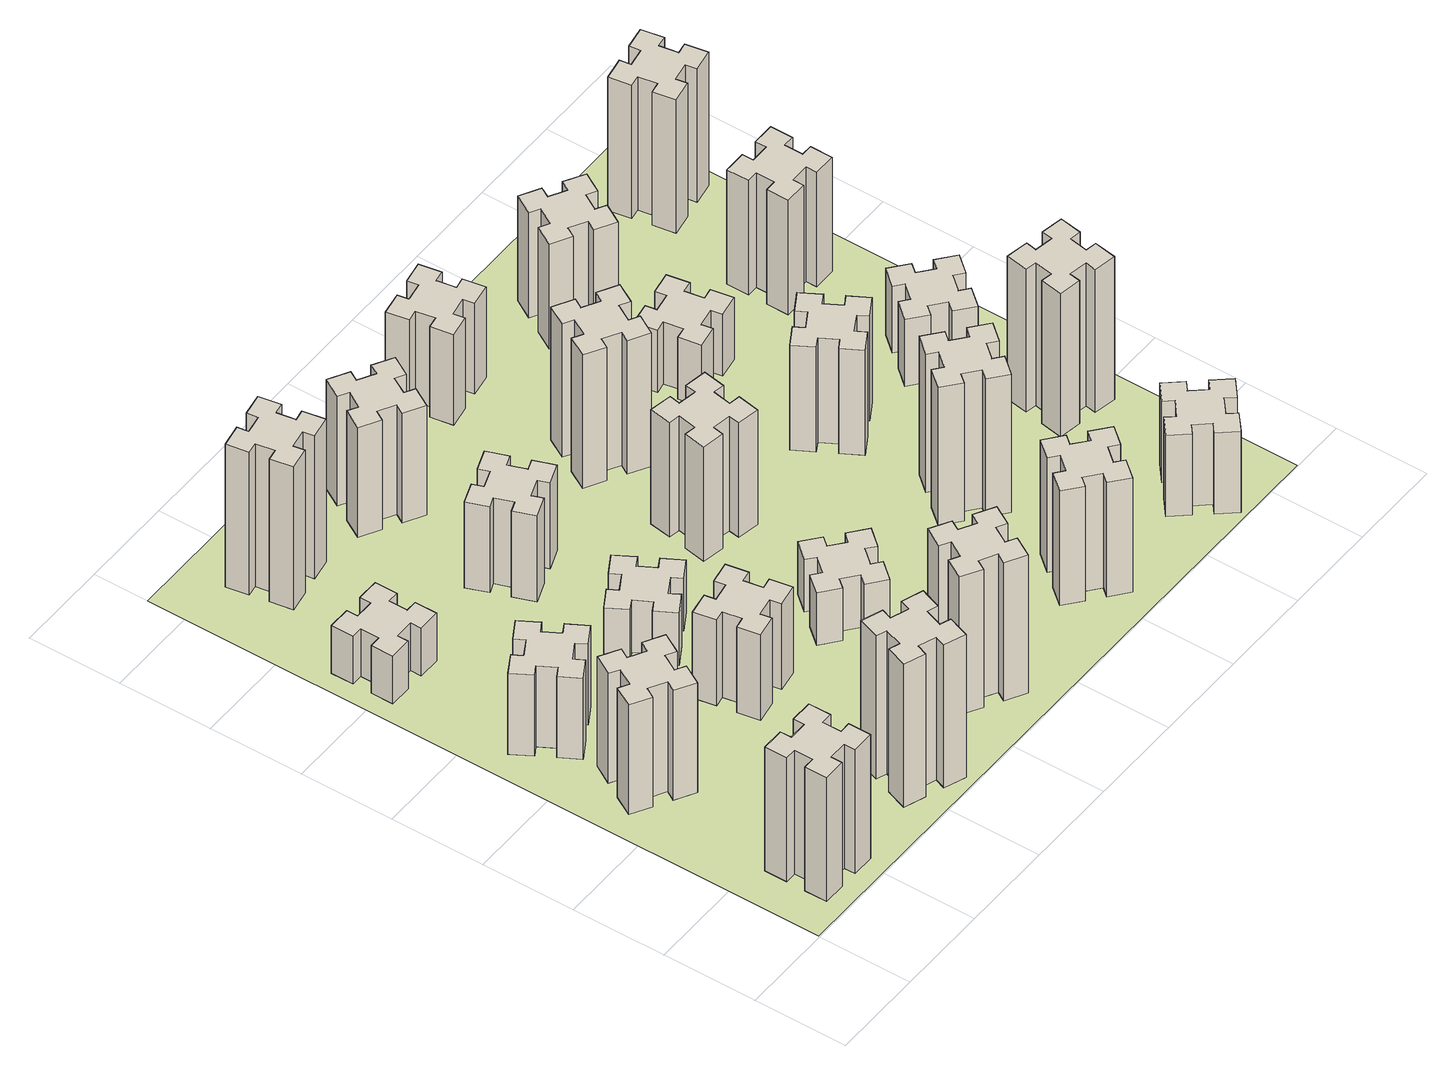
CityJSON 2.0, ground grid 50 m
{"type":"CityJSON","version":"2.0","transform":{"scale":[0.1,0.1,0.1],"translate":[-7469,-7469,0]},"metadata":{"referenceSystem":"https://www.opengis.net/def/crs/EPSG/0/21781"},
"CityObjects":{
"building1":{"type":"Building","attributes":{"class":"1000","function":"1000","usage":"1000","yearOfConstruction":2016,"roofType":"1000","measuredHeight":78,"storeysAboveGround":30,"storeysBelowGround":0},"geometry":[{"type":"Solid","lod":"1","boundaries":[[[[0,1,2,3,4,5,6,7,8,9,10,11,12,13,14,15,16,17,18,19]],[[17,16,20,21]],[[16,15,22,20]],[[15,14,23,22]],[[14,13,24,23]],[[13,12,25,24]],[[12,11,26,25]],[[11,10,27,26]],[[10,9,28,27]],[[9,8,29,28]],[[8,7,30,29]],[[7,6,31,30]],[[6,5,32,31]],[[5,4,33,32]],[[4,3,34,33]],[[3,2,35,34]],[[2,1,36,35]],[[1,0,37,36]],[[0,19,38,37]],[[19,18,39,38]],[[18,17,21,39]],[[24,25,26,27,28,29,30,31,32,33,34,35,36,37,38,39,21,20,22,23]]]]}]},
"building2":{"type":"Building","attributes":{"class":"1000","function":"1000","usage":"1000","yearOfConstruction":2016,"roofType":"1000","measuredHeight":69,"storeysAboveGround":30,"storeysBelowGround":0},"geometry":[{"type":"Solid","lod":"1","boundaries":[[[[40,41,42,43,44,45,46,47,48,49,50,51,52,53,54,55,56,57,58,59]],[[57,56,60,61]],[[56,55,62,60]],[[55,54,63,62]],[[54,53,64,63]],[[53,52,65,64]],[[52,51,66,65]],[[51,50,67,66]],[[50,49,68,67]],[[49,48,69,68]],[[48,47,70,69]],[[47,46,71,70]],[[46,45,72,71]],[[45,44,73,72]],[[44,43,74,73]],[[43,42,75,74]],[[42,41,76,75]],[[41,40,77,76]],[[40,59,78,77]],[[59,58,79,78]],[[58,57,61,79]],[[64,65,66,67,68,69,70,71,72,73,74,75,76,77,78,79,61,60,62,63]]]]}]},
"building3":{"type":"Building","attributes":{"class":"1000","function":"1000","usage":"1000","yearOfConstruction":2016,"roofType":"1000","measuredHeight":51,"storeysAboveGround":30,"storeysBelowGround":0},"geometry":[{"type":"Solid","lod":"1","boundaries":[[[[80,81,82,83,84,85,86,87,88,89,90,91,92,93,94,95,96,97,98,99]],[[97,96,100,101]],[[96,95,102,100]],[[95,94,103,102]],[[94,93,104,103]],[[93,92,105,104]],[[92,91,106,105]],[[91,90,107,106]],[[90,89,108,107]],[[89,88,109,108]],[[88,87,110,109]],[[87,86,111,110]],[[86,85,112,111]],[[85,84,113,112]],[[84,83,114,113]],[[83,82,115,114]],[[82,81,116,115]],[[81,80,117,116]],[[80,99,118,117]],[[99,98,119,118]],[[98,97,101,119]],[[104,105,106,107,108,109,110,111,112,113,114,115,116,117,118,119,101,100,102,103]]]]}]},
"building4":{"type":"Building","attributes":{"class":"1000","function":"1000","usage":"1000","yearOfConstruction":2016,"roofType":"1000","measuredHeight":30,"storeysAboveGround":30,"storeysBelowGround":0},"geometry":[{"type":"Solid","lod":"1","boundaries":[[[[120,121,122,123,124,125,126,127,128,129,130,131,132,133,134,135,136,137,138,139]],[[137,136,140,141]],[[136,135,142,140]],[[135,134,143,142]],[[134,133,144,143]],[[133,132,145,144]],[[132,131,146,145]],[[131,130,147,146]],[[130,129,148,147]],[[129,128,149,148]],[[128,127,150,149]],[[127,126,151,150]],[[126,125,152,151]],[[125,124,153,152]],[[124,123,154,153]],[[123,122,155,154]],[[122,121,156,155]],[[121,120,157,156]],[[120,139,158,157]],[[139,138,159,158]],[[138,137,141,159]],[[144,145,146,147,148,149,150,151,152,153,154,155,156,157,158,159,141,140,142,143]]]]}]},
"building5":{"type":"Building","attributes":{"class":"1000","function":"1000","usage":"1000","yearOfConstruction":2016,"roofType":"1000","measuredHeight":90,"storeysAboveGround":30,"storeysBelowGround":0},"geometry":[{"type":"Solid","lod":"1","boundaries":[[[[160,161,162,163,164,165,166,167,168,169,170,171,172,173,174,175,176,177,178,179]],[[177,176,180,181]],[[176,175,182,180]],[[175,174,183,182]],[[174,173,184,183]],[[173,172,185,184]],[[172,171,186,185]],[[171,170,187,186]],[[170,169,188,187]],[[169,168,189,188]],[[168,167,190,189]],[[167,166,191,190]],[[166,165,192,191]],[[165,164,193,192]],[[164,163,194,193]],[[163,162,195,194]],[[162,161,196,195]],[[161,160,197,196]],[[160,179,198,197]],[[179,178,199,198]],[[178,177,181,199]],[[184,185,186,187,188,189,190,191,192,193,194,195,196,197,198,199,181,180,182,183]]]]}]},
"building6":{"type":"Building","attributes":{"class":"1000","function":"1000","usage":"1000","yearOfConstruction":2016,"roofType":"1000","measuredHeight":90,"storeysAboveGround":30,"storeysBelowGround":0},"geometry":[{"type":"Solid","lod":"1","boundaries":[[[[200,201,202,203,204,205,206,207,208,209,210,211,212,213,214,215,216,217,218,219]],[[217,216,220,221]],[[216,215,222,220]],[[215,214,223,222]],[[214,213,224,223]],[[213,212,225,224]],[[212,211,226,225]],[[211,210,227,226]],[[210,209,228,227]],[[209,208,229,228]],[[208,207,230,229]],[[207,206,231,230]],[[206,205,232,231]],[[205,204,233,232]],[[204,203,234,233]],[[203,202,235,234]],[[202,201,236,235]],[[201,200,237,236]],[[200,219,238,237]],[[219,218,239,238]],[[218,217,221,239]],[[224,225,226,227,228,229,230,231,232,233,234,235,236,237,238,239,221,220,222,223]]]]}]},
"building7":{"type":"Building","attributes":{"class":"1000","function":"1000","usage":"1000","yearOfConstruction":2016,"roofType":"1000","measuredHeight":54,"storeysAboveGround":30,"storeysBelowGround":0},"geometry":[{"type":"Solid","lod":"1","boundaries":[[[[240,241,242,243,244,245,246,247,248,249,250,251,252,253,254,255,256,257,258,259]],[[257,256,260,261]],[[256,255,262,260]],[[255,254,263,262]],[[254,253,264,263]],[[253,252,265,264]],[[252,251,266,265]],[[251,250,267,266]],[[250,249,268,267]],[[249,248,269,268]],[[248,247,270,269]],[[247,246,271,270]],[[246,245,272,271]],[[245,244,273,272]],[[244,243,274,273]],[[243,242,275,274]],[[242,241,276,275]],[[241,240,277,276]],[[240,259,278,277]],[[259,258,279,278]],[[258,257,261,279]],[[264,265,266,267,268,269,270,271,272,273,274,275,276,277,278,279,261,260,262,263]]]]}]},
"building8":{"type":"Building","attributes":{"class":"1000","function":"1000","usage":"1000","yearOfConstruction":2016,"roofType":"1000","measuredHeight":33,"storeysAboveGround":30,"storeysBelowGround":0},"geometry":[{"type":"Solid","lod":"1","boundaries":[[[[280,281,282,283,284,285,286,287,288,289,290,291,292,293,294,295,296,297,298,299]],[[297,296,300,301]],[[296,295,302,300]],[[295,294,303,302]],[[294,293,304,303]],[[293,292,305,304]],[[292,291,306,305]],[[291,290,307,306]],[[290,289,308,307]],[[289,288,309,308]],[[288,287,310,309]],[[287,286,311,310]],[[286,285,312,311]],[[285,284,313,312]],[[284,283,314,313]],[[283,282,315,314]],[[282,281,316,315]],[[281,280,317,316]],[[280,299,318,317]],[[299,298,319,318]],[[298,297,301,319]],[[304,305,306,307,308,309,310,311,312,313,314,315,316,317,318,319,301,300,302,303]]]]}]},
"building9":{"type":"Building","attributes":{"class":"1000","function":"1000","usage":"1000","yearOfConstruction":2016,"roofType":"1000","measuredHeight":54,"storeysAboveGround":30,"storeysBelowGround":0},"geometry":[{"type":"Solid","lod":"1","boundaries":[[[[320,321,322,323,324,325,326,327,328,329,330,331,332,333,334,335,336,337,338,339]],[[337,336,340,341]],[[336,335,342,340]],[[335,334,343,342]],[[334,333,344,343]],[[333,332,345,344]],[[332,331,346,345]],[[331,330,347,346]],[[330,329,348,347]],[[329,328,349,348]],[[328,327,350,349]],[[327,326,351,350]],[[326,325,352,351]],[[325,324,353,352]],[[324,323,354,353]],[[323,322,355,354]],[[322,321,356,355]],[[321,320,357,356]],[[320,339,358,357]],[[339,338,359,358]],[[338,337,341,359]],[[344,345,346,347,348,349,350,351,352,353,354,355,356,357,358,359,341,340,342,343]]]]}]},
"building10":{"type":"Building","attributes":{"class":"1000","function":"1000","usage":"1000","yearOfConstruction":2016,"roofType":"1000","measuredHeight":87,"storeysAboveGround":30,"storeysBelowGround":0},"geometry":[{"type":"Solid","lod":"1","boundaries":[[[[360,361,362,363,364,365,366,367,368,369,370,371,372,373,374,375,376,377,378,379]],[[377,376,380,381]],[[376,375,382,380]],[[375,374,383,382]],[[374,373,384,383]],[[373,372,385,384]],[[372,371,386,385]],[[371,370,387,386]],[[370,369,388,387]],[[369,368,389,388]],[[368,367,390,389]],[[367,366,391,390]],[[366,365,392,391]],[[365,364,393,392]],[[364,363,394,393]],[[363,362,395,394]],[[362,361,396,395]],[[361,360,397,396]],[[360,379,398,397]],[[379,378,399,398]],[[378,377,381,399]],[[384,385,386,387,388,389,390,391,392,393,394,395,396,397,398,399,381,380,382,383]]]]}]},
"building11":{"type":"Building","attributes":{"class":"1000","function":"1000","usage":"1000","yearOfConstruction":2016,"roofType":"1000","measuredHeight":69,"storeysAboveGround":30,"storeysBelowGround":0},"geometry":[{"type":"Solid","lod":"1","boundaries":[[[[400,401,402,403,404,405,406,407,408,409,410,411,412,413,414,415,416,417,418,419]],[[417,416,420,421]],[[416,415,422,420]],[[415,414,423,422]],[[414,413,424,423]],[[413,412,425,424]],[[412,411,426,425]],[[411,410,427,426]],[[410,409,428,427]],[[409,408,429,428]],[[408,407,430,429]],[[407,406,431,430]],[[406,405,432,431]],[[405,404,433,432]],[[404,403,434,433]],[[403,402,435,434]],[[402,401,436,435]],[[401,400,437,436]],[[400,419,438,437]],[[419,418,439,438]],[[418,417,421,439]],[[424,425,426,427,428,429,430,431,432,433,434,435,436,437,438,439,421,420,422,423]]]]}]},
"building12":{"type":"Building","attributes":{"class":"1000","function":"1000","usage":"1000","yearOfConstruction":2016,"roofType":"1000","measuredHeight":33,"storeysAboveGround":30,"storeysBelowGround":0},"geometry":[{"type":"Solid","lod":"1","boundaries":[[[[440,441,442,443,444,445,446,447,448,449,450,451,452,453,454,455,456,457,458,459]],[[457,456,460,461]],[[456,455,462,460]],[[455,454,463,462]],[[454,453,464,463]],[[453,452,465,464]],[[452,451,466,465]],[[451,450,467,466]],[[450,449,468,467]],[[449,448,469,468]],[[448,447,470,469]],[[447,446,471,470]],[[446,445,472,471]],[[445,444,473,472]],[[444,443,474,473]],[[443,442,475,474]],[[442,441,476,475]],[[441,440,477,476]],[[440,459,478,477]],[[459,458,479,478]],[[458,457,461,479]],[[464,465,466,467,468,469,470,471,472,473,474,475,476,477,478,479,461,460,462,463]]]]}]},
"building13":{"type":"Building","attributes":{"class":"1000","function":"1000","usage":"1000","yearOfConstruction":2016,"roofType":"1000","measuredHeight":72,"storeysAboveGround":30,"storeysBelowGround":0},"geometry":[{"type":"Solid","lod":"1","boundaries":[[[[480,481,482,483,484,485,486,487,488,489,490,491,492,493,494,495,496,497,498,499]],[[497,496,500,501]],[[496,495,502,500]],[[495,494,503,502]],[[494,493,504,503]],[[493,492,505,504]],[[492,491,506,505]],[[491,490,507,506]],[[490,489,508,507]],[[489,488,509,508]],[[488,487,510,509]],[[487,486,511,510]],[[486,485,512,511]],[[485,484,513,512]],[[484,483,514,513]],[[483,482,515,514]],[[482,481,516,515]],[[481,480,517,516]],[[480,499,518,517]],[[499,498,519,518]],[[498,497,501,519]],[[504,505,506,507,508,509,510,511,512,513,514,515,516,517,518,519,501,500,502,503]]]]}]},
"building14":{"type":"Building","attributes":{"class":"1000","function":"1000","usage":"1000","yearOfConstruction":2016,"roofType":"1000","measuredHeight":72,"storeysAboveGround":30,"storeysBelowGround":0},"geometry":[{"type":"Solid","lod":"1","boundaries":[[[[520,521,522,523,524,525,526,527,528,529,530,531,532,533,534,535,536,537,538,539]],[[537,536,540,541]],[[536,535,542,540]],[[535,534,543,542]],[[534,533,544,543]],[[533,532,545,544]],[[532,531,546,545]],[[531,530,547,546]],[[530,529,548,547]],[[529,528,549,548]],[[528,527,550,549]],[[527,526,551,550]],[[526,525,552,551]],[[525,524,553,552]],[[524,523,554,553]],[[523,522,555,554]],[[522,521,556,555]],[[521,520,557,556]],[[520,539,558,557]],[[539,538,559,558]],[[538,537,541,559]],[[544,545,546,547,548,549,550,551,552,553,554,555,556,557,558,559,541,540,542,543]]]]}]},
"building15":{"type":"Building","attributes":{"class":"1000","function":"1000","usage":"1000","yearOfConstruction":2016,"roofType":"1000","measuredHeight":84,"storeysAboveGround":30,"storeysBelowGround":0},"geometry":[{"type":"Solid","lod":"1","boundaries":[[[[560,561,562,563,564,565,566,567,568,569,570,571,572,573,574,575,576,577,578,579]],[[577,576,580,581]],[[576,575,582,580]],[[575,574,583,582]],[[574,573,584,583]],[[573,572,585,584]],[[572,571,586,585]],[[571,570,587,586]],[[570,569,588,587]],[[569,568,589,588]],[[568,567,590,589]],[[567,566,591,590]],[[566,565,592,591]],[[565,564,593,592]],[[564,563,594,593]],[[563,562,595,594]],[[562,561,596,595]],[[561,560,597,596]],[[560,579,598,597]],[[579,578,599,598]],[[578,577,581,599]],[[584,585,586,587,588,589,590,591,592,593,594,595,596,597,598,599,581,580,582,583]]]]}]},
"building16":{"type":"Building","attributes":{"class":"1000","function":"1000","usage":"1000","yearOfConstruction":2016,"roofType":"1000","measuredHeight":57,"storeysAboveGround":30,"storeysBelowGround":0},"geometry":[{"type":"Solid","lod":"1","boundaries":[[[[600,601,602,603,604,605,606,607,608,609,610,611,612,613,614,615,616,617,618,619]],[[617,616,620,621]],[[616,615,622,620]],[[615,614,623,622]],[[614,613,624,623]],[[613,612,625,624]],[[612,611,626,625]],[[611,610,627,626]],[[610,609,628,627]],[[609,608,629,628]],[[608,607,630,629]],[[607,606,631,630]],[[606,605,632,631]],[[605,604,633,632]],[[604,603,634,633]],[[603,602,635,634]],[[602,601,636,635]],[[601,600,637,636]],[[600,619,638,637]],[[619,618,639,638]],[[618,617,621,639]],[[624,625,626,627,628,629,630,631,632,633,634,635,636,637,638,639,621,620,622,623]]]]}]},
"building17":{"type":"Building","attributes":{"class":"1000","function":"1000","usage":"1000","yearOfConstruction":2016,"roofType":"1000","measuredHeight":87,"storeysAboveGround":30,"storeysBelowGround":0},"geometry":[{"type":"Solid","lod":"1","boundaries":[[[[640,641,642,643,644,645,646,647,648,649,650,651,652,653,654,655,656,657,658,659]],[[657,656,660,661]],[[656,655,662,660]],[[655,654,663,662]],[[654,653,664,663]],[[653,652,665,664]],[[652,651,666,665]],[[651,650,667,666]],[[650,649,668,667]],[[649,648,669,668]],[[648,647,670,669]],[[647,646,671,670]],[[646,645,672,671]],[[645,644,673,672]],[[644,643,674,673]],[[643,642,675,674]],[[642,641,676,675]],[[641,640,677,676]],[[640,659,678,677]],[[659,658,679,678]],[[658,657,661,679]],[[664,665,666,667,668,669,670,671,672,673,674,675,676,677,678,679,661,660,662,663]]]]}]},
"building18":{"type":"Building","attributes":{"class":"1000","function":"1000","usage":"1000","yearOfConstruction":2016,"roofType":"1000","measuredHeight":66,"storeysAboveGround":30,"storeysBelowGround":0},"geometry":[{"type":"Solid","lod":"1","boundaries":[[[[680,681,682,683,684,685,686,687,688,689,690,691,692,693,694,695,696,697,698,699]],[[697,696,700,701]],[[696,695,702,700]],[[695,694,703,702]],[[694,693,704,703]],[[693,692,705,704]],[[692,691,706,705]],[[691,690,707,706]],[[690,689,708,707]],[[689,688,709,708]],[[688,687,710,709]],[[687,686,711,710]],[[686,685,712,711]],[[685,684,713,712]],[[684,683,714,713]],[[683,682,715,714]],[[682,681,716,715]],[[681,680,717,716]],[[680,699,718,717]],[[699,698,719,718]],[[698,697,701,719]],[[704,705,706,707,708,709,710,711,712,713,714,715,716,717,718,719,701,700,702,703]]]]}]},
"building19":{"type":"Building","attributes":{"class":"1000","function":"1000","usage":"1000","yearOfConstruction":2016,"roofType":"1000","measuredHeight":39,"storeysAboveGround":30,"storeysBelowGround":0},"geometry":[{"type":"Solid","lod":"1","boundaries":[[[[720,721,722,723,724,725,726,727,728,729,730,731,732,733,734,735,736,737,738,739]],[[737,736,740,741]],[[736,735,742,740]],[[735,734,743,742]],[[734,733,744,743]],[[733,732,745,744]],[[732,731,746,745]],[[731,730,747,746]],[[730,729,748,747]],[[729,728,749,748]],[[728,727,750,749]],[[727,726,751,750]],[[726,725,752,751]],[[725,724,753,752]],[[724,723,754,753]],[[723,722,755,754]],[[722,721,756,755]],[[721,720,757,756]],[[720,739,758,757]],[[739,738,759,758]],[[738,737,741,759]],[[744,745,746,747,748,749,750,751,752,753,754,755,756,757,758,759,741,740,742,743]]]]}]},
"building20":{"type":"Building","attributes":{"class":"1000","function":"1000","usage":"1000","yearOfConstruction":2016,"roofType":"1000","measuredHeight":51,"storeysAboveGround":30,"storeysBelowGround":0},"geometry":[{"type":"Solid","lod":"1","boundaries":[[[[760,761,762,763,764,765,766,767,768,769,770,771,772,773,774,775,776,777,778,779]],[[777,776,780,781]],[[776,775,782,780]],[[775,774,783,782]],[[774,773,784,783]],[[773,772,785,784]],[[772,771,786,785]],[[771,770,787,786]],[[770,769,788,787]],[[769,768,789,788]],[[768,767,790,789]],[[767,766,791,790]],[[766,765,792,791]],[[765,764,793,792]],[[764,763,794,793]],[[763,762,795,794]],[[762,761,796,795]],[[761,760,797,796]],[[760,779,798,797]],[[779,778,799,798]],[[778,777,781,799]],[[784,785,786,787,788,789,790,791,792,793,794,795,796,797,798,799,781,780,782,783]]]]}]},
"building21":{"type":"Building","attributes":{"class":"1000","function":"1000","usage":"1000","yearOfConstruction":2016,"roofType":"1000","measuredHeight":66,"storeysAboveGround":30,"storeysBelowGround":0},"geometry":[{"type":"Solid","lod":"1","boundaries":[[[[800,801,802,803,804,805,806,807,808,809,810,811,812,813,814,815,816,817,818,819]],[[817,816,820,821]],[[816,815,822,820]],[[815,814,823,822]],[[814,813,824,823]],[[813,812,825,824]],[[812,811,826,825]],[[811,810,827,826]],[[810,809,828,827]],[[809,808,829,828]],[[808,807,830,829]],[[807,806,831,830]],[[806,805,832,831]],[[805,804,833,832]],[[804,803,834,833]],[[803,802,835,834]],[[802,801,836,835]],[[801,800,837,836]],[[800,819,838,837]],[[819,818,839,838]],[[818,817,821,839]],[[824,825,826,827,828,829,830,831,832,833,834,835,836,837,838,839,821,820,822,823]]]]}]},
"building22":{"type":"Building","attributes":{"class":"1000","function":"1000","usage":"1000","yearOfConstruction":2016,"roofType":"1000","measuredHeight":90,"storeysAboveGround":30,"storeysBelowGround":0},"geometry":[{"type":"Solid","lod":"1","boundaries":[[[[840,841,842,843,844,845,846,847,848,849,850,851,852,853,854,855,856,857,858,859]],[[857,856,860,861]],[[856,855,862,860]],[[855,854,863,862]],[[854,853,864,863]],[[853,852,865,864]],[[852,851,866,865]],[[851,850,867,866]],[[850,849,868,867]],[[849,848,869,868]],[[848,847,870,869]],[[847,846,871,870]],[[846,845,872,871]],[[845,844,873,872]],[[844,843,874,873]],[[843,842,875,874]],[[842,841,876,875]],[[841,840,877,876]],[[840,859,878,877]],[[859,858,879,878]],[[858,857,861,879]],[[864,865,866,867,868,869,870,871,872,873,874,875,876,877,878,879,861,860,862,863]]]]}]},
"building23":{"type":"Building","attributes":{"class":"1000","function":"1000","usage":"1000","yearOfConstruction":2016,"roofType":"1000","measuredHeight":42,"storeysAboveGround":30,"storeysBelowGround":0},"geometry":[{"type":"Solid","lod":"1","boundaries":[[[[880,881,882,883,884,885,886,887,888,889,890,891,892,893,894,895,896,897,898,899]],[[897,896,900,901]],[[896,895,902,900]],[[895,894,903,902]],[[894,893,904,903]],[[893,892,905,904]],[[892,891,906,905]],[[891,890,907,906]],[[890,889,908,907]],[[889,888,909,908]],[[888,887,910,909]],[[887,886,911,910]],[[886,885,912,911]],[[885,884,913,912]],[[884,883,914,913]],[[883,882,915,914]],[[882,881,916,915]],[[881,880,917,916]],[[880,899,918,917]],[[899,898,919,918]],[[898,897,901,919]],[[904,905,906,907,908,909,910,911,912,913,914,915,916,917,918,919,901,900,902,903]]]]}]},
"building24":{"type":"Building","attributes":{"class":"1000","function":"1000","usage":"1000","yearOfConstruction":2016,"roofType":"1000","measuredHeight":72,"storeysAboveGround":30,"storeysBelowGround":0},"geometry":[{"type":"Solid","lod":"1","boundaries":[[[[920,921,922,923,924,925,926,927,928,929,930,931,932,933,934,935,936,937,938,939]],[[937,936,940,941]],[[936,935,942,940]],[[935,934,943,942]],[[934,933,944,943]],[[933,932,945,944]],[[932,931,946,945]],[[931,930,947,946]],[[930,929,948,947]],[[929,928,949,948]],[[928,927,950,949]],[[927,926,951,950]],[[926,925,952,951]],[[925,924,953,952]],[[924,923,954,953]],[[923,922,955,954]],[[922,921,956,955]],[[921,920,957,956]],[[920,939,958,957]],[[939,938,959,958]],[[938,937,941,959]],[[944,945,946,947,948,949,950,951,952,953,954,955,956,957,958,959,941,940,942,943]]]]}]},
"building25":{"type":"Building","attributes":{"class":"1000","function":"1000","usage":"1000","yearOfConstruction":2016,"roofType":"1000","measuredHeight":84,"storeysAboveGround":30,"storeysBelowGround":0},"geometry":[{"type":"Solid","lod":"1","boundaries":[[[[960,961,962,963,964,965,966,967,968,969,970,971,972,973,974,975,976,977,978,979]],[[977,976,980,981]],[[976,975,982,980]],[[975,974,983,982]],[[974,973,984,983]],[[973,972,985,984]],[[972,971,986,985]],[[971,970,987,986]],[[970,969,988,987]],[[969,968,989,988]],[[968,967,990,989]],[[967,966,991,990]],[[966,965,992,991]],[[965,964,993,992]],[[964,963,994,993]],[[963,962,995,994]],[[962,961,996,995]],[[961,960,997,996]],[[960,979,998,997]],[[979,978,999,998]],[[978,977,981,999]],[[984,985,986,987,988,989,990,991,992,993,994,995,996,997,998,999,981,980,982,983]]]]}]},
"landuse1":{"type":"LandUse","attributes":{"name":"plot1","function":"1010"},"geometry":[{"type":"MultiSurface","lod":"1","boundaries":[[[1000,1001,1002,1003]]]}]}
},
"vertices":[
[265,325,0],[265,225,0],[205,225,0],[205,105,0],[325,105,0],[325,165,0],[425,165,0],[425,105,0],[545,105,0],[545,225,0],[485,225,0],[485,325,0],[545,325,0],[545,445,0],[425,445,0],[425,385,0],[325,385,0],[325,445,0],[205,445,0],[205,325,0],[325,385,780],[325,445,780],[425,385,780],[425,445,780],[545,445,780],[545,325,780],[485,325,780],[485,225,780],[545,225,780],[545,105,780],[425,105,780],[425,165,780],[325,165,780],[325,105,780],[205,105,780],[205,225,780],[265,225,780],[265,325,780],[205,325,780],[205,445,780],
[305,1314,0],[255,1227,0],[203,1257,0],[143,1153,0],[247,1093,0],[277,1145,0],[364,1095,0],[334,1043,0],[438,983,0],[498,1087,0],[446,1117,0],[496,1204,0],[548,1174,0],[608,1278,0],[504,1338,0],[474,1286,0],[387,1336,0],[417,1388,0],[313,1448,0],[253,1344,0],[387,1336,690],[417,1388,690],[474,1286,690],[504,1338,690],[608,1278,690],[548,1174,690],[496,1204,690],[446,1117,690],[498,1087,690],[438,983,690],[334,1043,690],[364,1095,690],[277,1145,690],[247,1093,690],[143,1153,690],[203,1257,690],[255,1227,690],[305,1314,690],[253,1344,690],[313,1448,690],
[387,1635,0],[474,1685,0],[504,1633,0],[608,1693,0],[548,1797,0],[496,1767,0],[446,1854,0],[498,1884,0],[438,1988,0],[334,1928,0],[364,1876,0],[277,1826,0],[247,1878,0],[143,1818,0],[203,1714,0],[255,1744,0],[305,1657,0],[253,1627,0],[313,1523,0],[417,1583,0],[305,1657,510],[253,1627,510],[255,1744,510],[203,1714,510],[143,1818,510],[247,1878,510],[277,1826,510],[364,1876,510],[334,1928,510],[438,1988,510],[498,1884,510],[446,1854,510],[496,1767,510],[548,1797,510],[608,1693,510],[504,1633,510],[474,1685,510],[387,1635,510],[417,1583,510],[313,1523,510],
[165,2645,0],[165,2545,0],[105,2545,0],[105,2425,0],[225,2425,0],[225,2485,0],[325,2485,0],[325,2425,0],[445,2425,0],[445,2545,0],[385,2545,0],[385,2645,0],[445,2645,0],[445,2765,0],[325,2765,0],[325,2705,0],[225,2705,0],[225,2765,0],[105,2765,0],[105,2645,0],[225,2705,300],[225,2765,300],[325,2705,300],[325,2765,300],[445,2765,300],[445,2645,300],[385,2645,300],[385,2545,300],[445,2545,300],[445,2425,300],[325,2425,300],[325,2485,300],[225,2485,300],[225,2425,300],[105,2425,300],[105,2545,300],[165,2545,300],[165,2645,300],[105,2645,300],[105,2765,300],
[1029,360,0],[995,266,0],[939,287,0],[897,174,0],[1010,133,0],[1031,189,0],[1125,155,0],[1104,99,0],[1217,57,0],[1258,170,0],[1202,191,0],[1236,285,0],[1292,264,0],[1333,377,0],[1220,418,0],[1200,362,0],[1106,396,0],[1127,452,0],[1014,493,0],[973,380,0],[1106,396,900],[1127,452,900],[1200,362,900],[1220,418,900],[1333,377,900],[1292,264,900],[1236,285,900],[1202,191,900],[1258,170,900],[1217,57,900],[1104,99,900],[1125,155,900],[1031,189,900],[1010,133,900],[897,174,900],[939,287,900],[995,266,900],[1029,360,900],[973,380,900],[1014,493,900],
[592,3305,0],[575,3404,0],[634,3414,0],[613,3532,0],[495,3511,0],[505,3452,0],[407,3435,0],[397,3494,0],[278,3473,0],[299,3355,0],[358,3365,0],[376,3267,0],[317,3257,0],[337,3138,0],[456,3159,0],[445,3218,0],[544,3236,0],[554,3177,0],[672,3197,0],[651,3316,0],[544,3236,900],[554,3177,900],[445,3218,900],[456,3159,900],[337,3138,900],[317,3257,900],[376,3267,900],[358,3365,900],[299,3355,900],[278,3473,900],[397,3494,900],[407,3435,900],[505,3452,900],[495,3511,900],[613,3532,900],[634,3414,900],[575,3404,900],[592,3305,900],[651,3316,900],[672,3197,900],
[1232,1185,0],[1215,1284,0],[1274,1294,0],[1253,1412,0],[1135,1391,0],[1145,1332,0],[1047,1315,0],[1037,1374,0],[918,1353,0],[939,1235,0],[998,1245,0],[1016,1147,0],[957,1137,0],[977,1018,0],[1096,1039,0],[1085,1098,0],[1184,1116,0],[1194,1057,0],[1312,1077,0],[1291,1196,0],[1184,1116,540],[1194,1057,540],[1085,1098,540],[1096,1039,540],[977,1018,540],[957,1137,540],[1016,1147,540],[998,1245,540],[939,1235,540],[918,1353,540],[1037,1374,540],[1047,1315,540],[1145,1332,540],[1135,1391,540],[1253,1412,540],[1274,1294,540],[1215,1284,540],[1232,1185,540],[1291,1196,540],[1312,1077,540],
[1127,1635,0],[1214,1685,0],[1244,1633,0],[1348,1693,0],[1288,1797,0],[1236,1767,0],[1186,1854,0],[1238,1884,0],[1178,1988,0],[1074,1928,0],[1104,1876,0],[1017,1826,0],[987,1878,0],[883,1818,0],[943,1714,0],[995,1744,0],[1045,1657,0],[993,1627,0],[1053,1523,0],[1157,1583,0],[1045,1657,330],[993,1627,330],[995,1744,330],[943,1714,330],[883,1818,330],[987,1878,330],[1017,1826,330],[1104,1876,330],[1074,1928,330],[1178,1988,330],[1238,1884,330],[1186,1854,330],[1236,1767,330],[1288,1797,330],[1348,1693,330],[1244,1633,330],[1214,1685,330],[1127,1635,330],[1157,1583,330],[1053,1523,330],
[1125,2616,0],[1031,2582,0],[1010,2638,0],[897,2597,0],[939,2484,0],[995,2505,0],[1029,2411,0],[973,2390,0],[1014,2277,0],[1127,2319,0],[1106,2375,0],[1200,2409,0],[1220,2353,0],[1333,2394,0],[1292,2507,0],[1236,2486,0],[1202,2580,0],[1258,2600,0],[1217,2713,0],[1104,2672,0],[1202,2580,540],[1258,2600,540],[1236,2486,540],[1292,2507,540],[1333,2394,540],[1220,2353,540],[1200,2409,540],[1106,2375,540],[1127,2319,540],[1014,2277,540],[973,2390,540],[1029,2411,540],[995,2505,540],[939,2484,540],[897,2597,540],[1010,2638,540],[1031,2582,540],[1125,2616,540],[1104,2672,540],[1217,2713,540],
[1657,305,0],[1744,255,0],[1714,203,0],[1818,143,0],[1878,247,0],[1826,277,0],[1876,364,0],[1928,334,0],[1988,438,0],[1884,498,0],[1854,446,0],[1767,496,0],[1797,548,0],[1693,608,0],[1633,504,0],[1685,474,0],[1635,387,0],[1583,417,0],[1523,313,0],[1627,253,0],[1635,387,870],[1583,417,870],[1685,474,870],[1633,504,870],[1693,608,870],[1797,548,870],[1767,496,870],[1854,446,870],[1884,498,870],[1988,438,870],[1928,334,870],[1876,364,870],[1826,277,870],[1878,247,870],[1818,143,870],[1714,203,870],[1744,255,870],[1657,305,870],[1627,253,870],[1523,313,870],
[1186,3137,0],[1236,3224,0],[1288,3194,0],[1348,3298,0],[1244,3358,0],[1214,3306,0],[1127,3356,0],[1157,3408,0],[1053,3468,0],[993,3364,0],[1045,3334,0],[995,3247,0],[943,3277,0],[883,3173,0],[987,3113,0],[1017,3165,0],[1104,3115,0],[1074,3063,0],[1178,3003,0],[1238,3107,0],[1104,3115,690],[1074,3063,690],[1017,3165,690],[987,3113,690],[883,3173,690],[943,3277,690],[995,3247,690],[1045,3334,690],[993,3364,690],[1053,3468,690],[1157,3408,690],[1127,3356,690],[1214,3306,690],[1244,3358,690],[1348,3298,690],[1288,3194,690],[1236,3224,690],[1186,3137,690],[1238,3107,690],[1178,3003,690],
[1703,1224,0],[1639,1148,0],[1593,1186,0],[1516,1094,0],[1608,1017,0],[1646,1063,0],[1723,999,0],[1684,953,0],[1776,876,0],[1853,968,0],[1807,1006,0],[1872,1083,0],[1918,1044,0],[1995,1136,0],[1903,1213,0],[1864,1167,0],[1788,1232,0],[1826,1278,0],[1734,1355,0],[1657,1263,0],[1788,1232,330],[1826,1278,330],[1864,1167,330],[1903,1213,330],[1995,1136,330],[1918,1044,330],[1872,1083,330],[1807,1006,330],[1853,968,330],[1776,876,330],[1684,953,330],[1723,999,330],[1646,1063,330],[1608,1017,330],[1516,1094,330],[1593,1186,330],[1639,1148,330],[1703,1224,330],[1657,1263,330],[1734,1355,330],
[1924,2055,0],[1825,2072,0],[1836,2131,0],[1717,2152,0],[1697,2034,0],[1756,2024,0],[1738,1925,0],[1679,1936,0],[1658,1817,0],[1777,1797,0],[1787,1856,0],[1885,1838,0],[1875,1779,0],[1993,1758,0],[2014,1877,0],[1955,1887,0],[1972,1985,0],[2031,1975,0],[2052,2093,0],[1934,2114,0],[1972,1985,720],[2031,1975,720],[1955,1887,720],[2014,1877,720],[1993,1758,720],[1875,1779,720],[1885,1838,720],[1787,1856,720],[1777,1797,720],[1658,1817,720],[1679,1936,720],[1738,1925,720],[1756,2024,720],[1697,2034,720],[1717,2152,720],[1836,2131,720],[1825,2072,720],[1924,2055,720],[1934,2114,720],[2052,2093,720],
[2486,323,0],[2563,259,0],[2524,213,0],[2616,136,0],[2693,228,0],[2647,266,0],[2712,343,0],[2758,304,0],[2835,396,0],[2743,473,0],[2704,427,0],[2628,492,0],[2666,538,0],[2574,615,0],[2497,523,0],[2543,484,0],[2479,408,0],[2433,446,0],[2356,354,0],[2448,277,0],[2479,408,720],[2433,446,720],[2543,484,720],[2497,523,720],[2574,615,720],[2666,538,720],[2628,492,720],[2704,427,720],[2743,473,720],[2835,396,720],[2758,304,720],[2712,343,720],[2647,266,720],[2693,228,720],[2616,136,720],[2524,213,720],[2563,259,720],[2486,323,720],[2448,277,720],[2356,354,720],
[2054,2666,0],[1967,2716,0],[1997,2768,0],[1893,2828,0],[1833,2724,0],[1885,2694,0],[1835,2607,0],[1783,2637,0],[1723,2533,0],[1827,2473,0],[1857,2525,0],[1944,2475,0],[1914,2423,0],[2018,2363,0],[2078,2467,0],[2026,2497,0],[2076,2584,0],[2128,2554,0],[2188,2658,0],[2084,2718,0],[2076,2584,840],[2128,2554,840],[2026,2497,840],[2078,2467,840],[2018,2363,840],[1914,2423,840],[1944,2475,840],[1857,2525,840],[1827,2473,840],[1723,2533,840],[1783,2637,840],[1835,2607,840],[1885,2694,840],[1833,2724,840],[1893,2828,840],[1997,2768,840],[1967,2716,840],[2054,2666,840],[2084,2718,840],[2188,2658,840],
[1738,3465,0],[1756,3367,0],[1697,3357,0],[1717,3238,0],[1836,3259,0],[1825,3318,0],[1924,3336,0],[1934,3277,0],[2052,3297,0],[2031,3416,0],[1972,3405,0],[1955,3504,0],[2014,3514,0],[1993,3632,0],[1875,3611,0],[1885,3552,0],[1787,3535,0],[1777,3594,0],[1658,3573,0],[1679,3455,0],[1787,3535,570],[1777,3594,570],[1885,3552,570],[1875,3611,570],[1993,3632,570],[2014,3514,570],[1955,3504,570],[1972,3405,570],[2031,3416,570],[2052,3297,570],[1934,3277,570],[1924,3336,570],[1825,3318,570],[1836,3259,570],[1717,3238,570],[1697,3357,570],[1756,3367,570],[1738,3465,570],[1679,3455,570],[1658,3573,570],
[2804,1167,0],[2728,1232,0],[2766,1278,0],[2674,1355,0],[2597,1263,0],[2643,1224,0],[2579,1148,0],[2533,1186,0],[2456,1094,0],[2548,1017,0],[2586,1063,0],[2663,999,0],[2624,953,0],[2716,876,0],[2793,968,0],[2747,1006,0],[2812,1083,0],[2858,1044,0],[2935,1136,0],[2843,1213,0],[2812,1083,870],[2858,1044,870],[2747,1006,870],[2793,968,870],[2716,876,870],[2624,953,870],[2663,999,870],[2586,1063,870],[2548,1017,870],[2456,1094,870],[2533,1186,870],[2579,1148,870],[2643,1224,870],[2597,1263,870],[2674,1355,870],[2766,1278,870],[2728,1232,870],[2804,1167,870],[2843,1213,870],[2935,1136,870],
[2684,1976,0],[2597,1926,0],[2567,1978,0],[2463,1918,0],[2523,1814,0],[2575,1844,0],[2625,1757,0],[2573,1727,0],[2633,1623,0],[2737,1683,0],[2707,1735,0],[2794,1785,0],[2824,1733,0],[2928,1793,0],[2868,1897,0],[2816,1867,0],[2766,1954,0],[2818,1984,0],[2758,2088,0],[2654,2028,0],[2766,1954,660],[2818,1984,660],[2816,1867,660],[2868,1897,660],[2928,1793,660],[2824,1733,660],[2794,1785,660],[2707,1735,660],[2737,1683,660],[2633,1623,660],[2573,1727,660],[2625,1757,660],[2575,1844,660],[2523,1814,660],[2463,1918,660],[2567,1978,660],[2597,1926,660],[2684,1976,660],[2654,2028,660],[2758,2088,660],
[2712,2565,0],[2695,2664,0],[2754,2674,0],[2733,2792,0],[2615,2771,0],[2625,2712,0],[2527,2695,0],[2517,2754,0],[2398,2733,0],[2419,2615,0],[2478,2625,0],[2496,2527,0],[2437,2517,0],[2457,2398,0],[2576,2419,0],[2565,2478,0],[2664,2496,0],[2674,2437,0],[2792,2457,0],[2771,2576,0],[2664,2496,390],[2674,2437,390],[2565,2478,390],[2576,2419,390],[2457,2398,390],[2437,2517,390],[2496,2527,390],[2478,2625,390],[2419,2615,390],[2398,2733,390],[2517,2754,390],[2527,2695,390],[2625,2712,390],[2615,2771,390],[2733,2792,390],[2754,2674,390],[2695,2664,390],[2712,2565,390],[2771,2576,390],[2792,2457,390],
[3368,159,0],[3444,223,0],[3483,177,0],[3575,254,0],[3498,346,0],[3452,308,0],[3387,384,0],[3433,423,0],[3356,515,0],[3264,438,0],[3303,392,0],[3226,327,0],[3188,373,0],[3096,296,0],[3173,204,0],[3219,243,0],[3283,166,0],[3237,128,0],[3314,36,0],[3406,113,0],[3283,166,510],[3237,128,510],[3219,243,510],[3173,204,510],[3096,296,510],[3188,373,510],[3226,327,510],[3303,392,510],[3264,438,510],[3356,515,510],[3433,423,510],[3387,384,510],[3452,308,510],[3498,346,510],[3575,254,510],[3483,177,510],[3444,223,510],[3368,159,510],[3406,113,510],[3314,36,510],
[2694,3306,0],[2607,3356,0],[2637,3408,0],[2533,3468,0],[2473,3364,0],[2525,3334,0],[2475,3247,0],[2423,3277,0],[2363,3173,0],[2467,3113,0],[2497,3165,0],[2584,3115,0],[2554,3063,0],[2658,3003,0],[2718,3107,0],[2666,3137,0],[2716,3224,0],[2768,3194,0],[2828,3298,0],[2724,3358,0],[2716,3224,660],[2768,3194,660],[2666,3137,660],[2718,3107,660],[2658,3003,660],[2554,3063,660],[2584,3115,660],[2497,3165,660],[2467,3113,660],[2363,3173,660],[2423,3277,660],[2475,3247,660],[2525,3334,660],[2473,3364,660],[2533,3468,660],[2637,3408,660],[2607,3356,660],[2694,3306,660],[2724,3358,660],[2828,3298,660],
[3367,1016,0],[3465,998,0],[3455,939,0],[3573,918,0],[3594,1037,0],[3535,1047,0],[3552,1145,0],[3611,1135,0],[3632,1253,0],[3514,1274,0],[3504,1215,0],[3405,1232,0],[3416,1291,0],[3297,1312,0],[3277,1194,0],[3336,1184,0],[3318,1085,0],[3259,1096,0],[3238,977,0],[3357,957,0],[3318,1085,900],[3259,1096,900],[3336,1184,900],[3277,1194,900],[3297,1312,900],[3416,1291,900],[3405,1232,900],[3504,1215,900],[3514,1274,900],[3632,1253,900],[3611,1135,900],[3552,1145,900],[3535,1047,900],[3594,1037,900],[3573,918,900],[3455,939,900],[3465,998,900],[3367,1016,900],[3357,957,900],[3238,977,900],
[3283,1864,0],[3219,1788,0],[3173,1826,0],[3096,1734,0],[3188,1657,0],[3226,1703,0],[3303,1639,0],[3264,1593,0],[3356,1516,0],[3433,1608,0],[3387,1646,0],[3452,1723,0],[3498,1684,0],[3575,1776,0],[3483,1853,0],[3444,1807,0],[3368,1872,0],[3406,1918,0],[3314,1995,0],[3237,1903,0],[3368,1872,420],[3406,1918,420],[3444,1807,420],[3483,1853,420],[3575,1776,420],[3498,1684,420],[3452,1723,420],[3387,1646,420],[3433,1608,420],[3356,1516,420],[3264,1593,420],[3303,1639,420],[3226,1703,420],[3188,1657,420],[3096,1734,420],[3173,1826,420],[3219,1788,420],[3283,1864,420],[3237,1903,420],[3314,1995,420],
[3385,2705,0],[3285,2705,0],[3285,2765,0],[3165,2765,0],[3165,2645,0],[3225,2645,0],[3225,2545,0],[3165,2545,0],[3165,2425,0],[3285,2425,0],[3285,2485,0],[3385,2485,0],[3385,2425,0],[3505,2425,0],[3505,2545,0],[3445,2545,0],[3445,2645,0],[3505,2645,0],[3505,2765,0],[3385,2765,0],[3445,2645,720],[3505,2645,720],[3445,2545,720],[3505,2545,720],[3505,2425,720],[3385,2425,720],[3385,2485,720],[3285,2485,720],[3285,2425,720],[3165,2425,720],[3165,2545,720],[3225,2545,720],[3225,2645,720],[3165,2645,720],[3165,2765,720],[3285,2765,720],[3285,2705,720],[3385,2705,720],[3385,2765,720],[3505,2765,720],
[3552,3305,0],[3535,3404,0],[3594,3414,0],[3573,3532,0],[3455,3511,0],[3465,3452,0],[3367,3435,0],[3357,3494,0],[3238,3473,0],[3259,3355,0],[3318,3365,0],[3336,3267,0],[3277,3257,0],[3297,3138,0],[3416,3159,0],[3405,3218,0],[3504,3236,0],[3514,3177,0],[3632,3197,0],[3611,3316,0],[3504,3236,840],[3514,3177,840],[3405,3218,840],[3416,3159,840],[3297,3138,840],[3277,3257,840],[3336,3267,840],[3318,3365,840],[3259,3355,840],[3238,3473,840],[3357,3494,840],[3367,3435,840],[3465,3452,840],[3455,3511,840],[3573,3532,840],[3594,3414,840],[3535,3404,840],[3552,3305,840],[3611,3316,840],[3632,3197,840],
[5,3705,0],[3705,3705,0],[3705,5,0],[5,5,0]
]}
